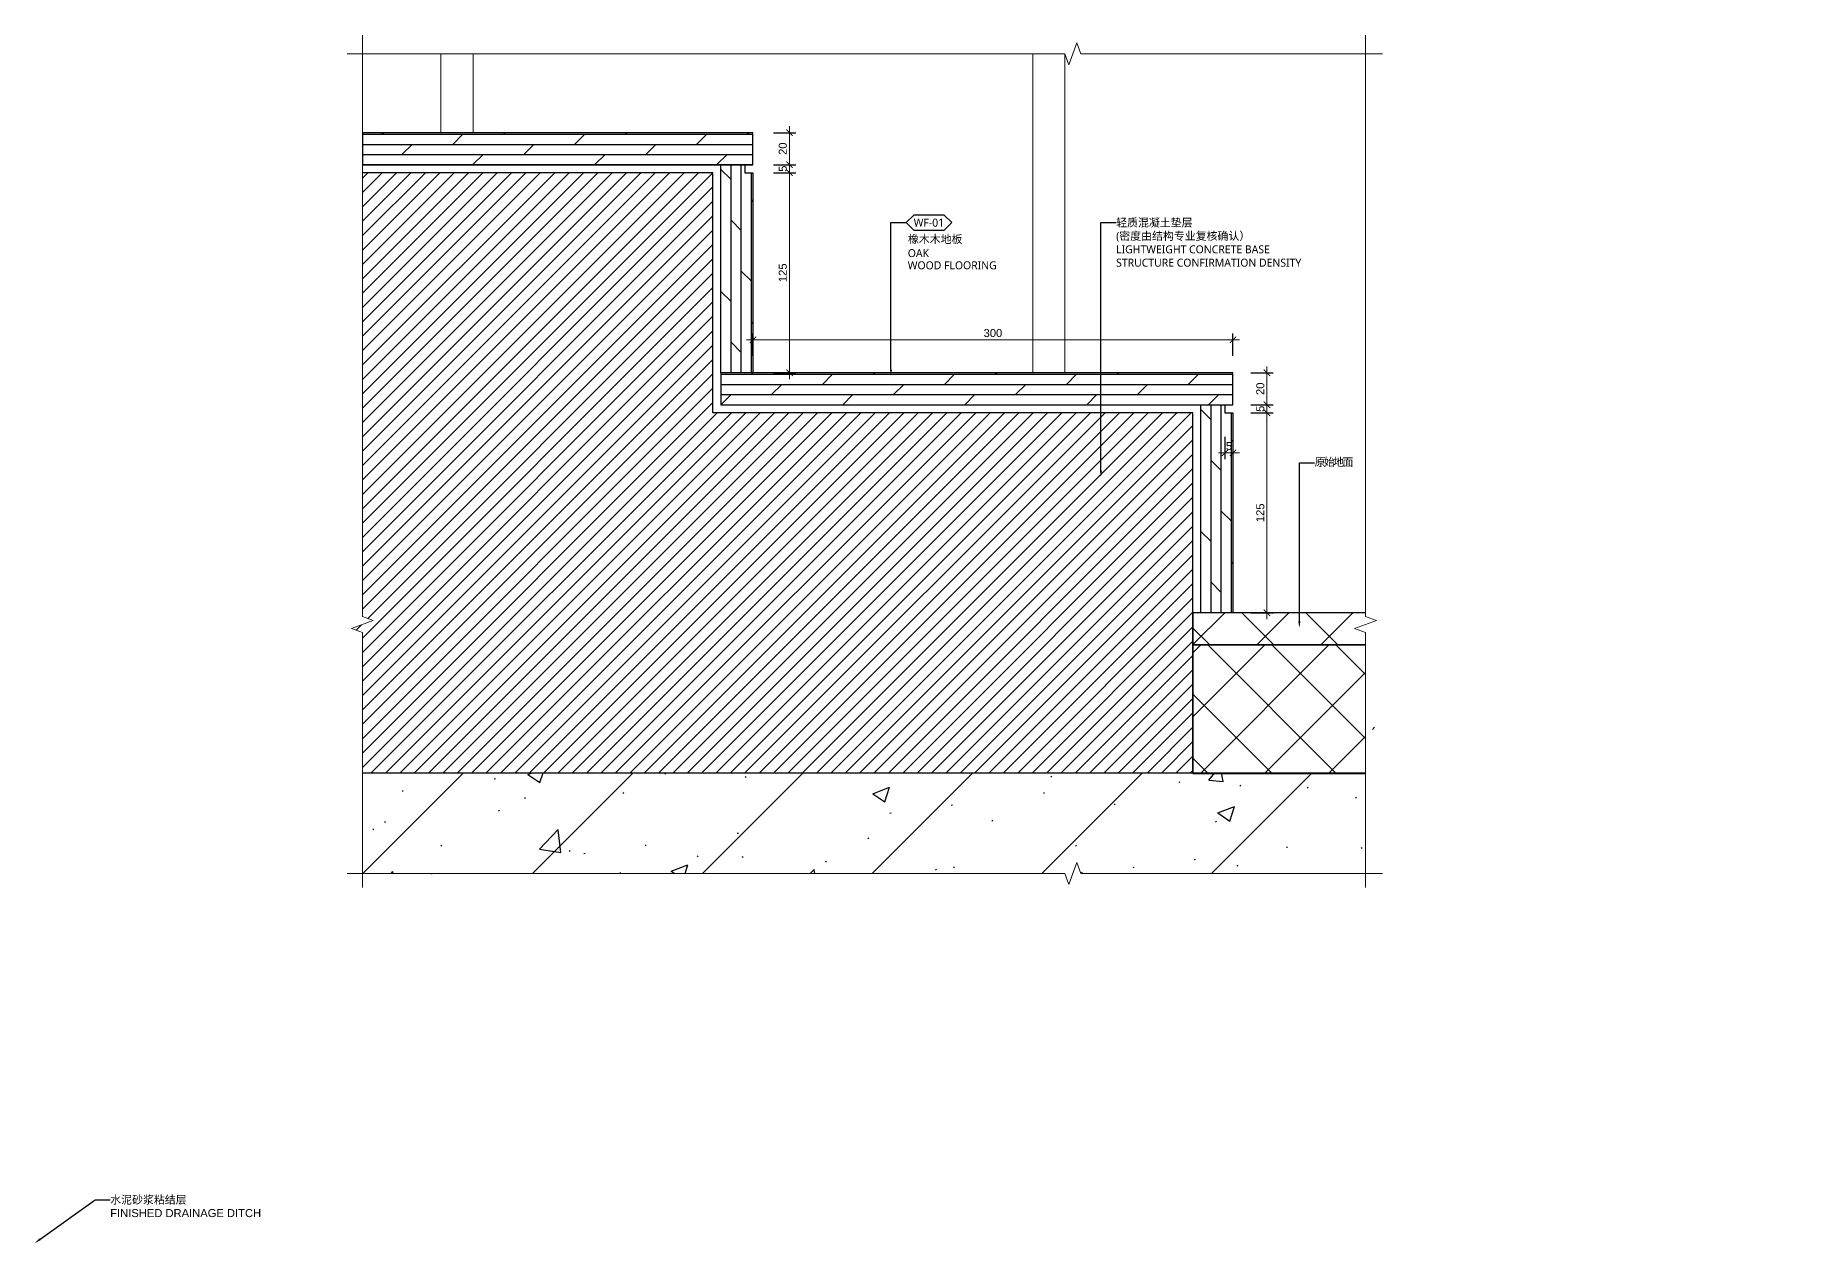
# Model space of a CAD drawing. Header units: millimetres. Extents: x 6321 to 48194, y 123 to 15211.
# Drawn here: x 45576 to 46670, y 9316 to 10071 of the extents above; entities that cross this region are included whole.
import ezdxf
from ezdxf import colors
from ezdxf.entities.mleader import LeaderData, LeaderLine
from ezdxf.enums import TextEntityAlignment as Align
from ezdxf.math import Vec2, Vec3

# ---------------------------------------------------------------- set-up
doc = ezdxf.new("R2010")
doc.units = ezdxf.units.MM
for name, color, linetype in [('0 @ 2', 7, 'Continuous'), ('I-DETL-LW01', 1, 'Continuous'), ('I-DETL-LW02', 2, 'Continuous'), ('IA10-16 Floor Detail$0$I-SECT-LW09', 9, 'Continuous'), ('WALL TYPE$0$G-ANNO-NOTE-CH', 7, 'Continuous'), ('WALL TYPE$0$I-SECT-LW03', 3, 'Continuous')]:
    doc.layers.add(name, color=color, linetype=linetype)
for name, color, linetype, lineweight in [('_ACM-A-ANNO-DIMS', 2, 'Continuous', 13), ('_ACM-A-DETL-PATT', 8, 'Continuous', 0), ('_ACM-A-DETL-THIN', 2, 'Continuous', 9)]:
    doc.layers.add(name, color=color, linetype=linetype, lineweight=lineweight)
doc.styles.add('Arial', font='ARIALUNI.ttf')
doc.styles.add('Arial_1', font='arial.ttf', dxfattribs={"height": 75})
doc.styles.add('WALL TYPE$0$Aecom Chinese', font='Microsoft YaHei.ttf')
doc.dimstyles.new('Aec-Arch-M-2', dxfattribs={"dimscale": 2, "dimtxt": 2.5, "dimasz": 2, "dimexe": 2, "dimexo": 2, "dimgap": 0.8, "dimtad": 1, "dimdec": 0, "dimrnd": 1, "dimzin": 3, "dimdsep": 46, "dimtxsty": 'Arial', "dimblk": 'WALL TYPE$0$_ArchTick', "dimcen": 2.5, "dimdle": 2, "dimclrd": 256, "dimclre": 256, "dimclrt": 256, "dimazin": 2, "dimtfac": 0.75, "dimtdec": 0, "dimtix": 1, "dimtmove": 2, "dimatfit": 2, "dimfxl": 5, "dimfxlon": 1, "dimtolj": 1, "dimtzin": 0, "dimlwd": -1, "dimarcsym": 0})

# ---------------------------------------------------------------- blocks, each defined once
blk = doc.blocks.new('WALL TYPE$0$_ArchTick')
at = {"color": 0, "linetype": 'ByBlock', "const_width": 0.15}
blk.add_lwpolyline([(-0.5, -0.5), (0.5, 0.5)], dxfattribs=at)
blk = doc.blocks.new('*D101')
at = {"layer": '_ACM-A-ANNO-DIMS', "ltscale": 2, "transparency": 16777216}
blk.add_line((46345.8, 9705.6), (46345.8, 9838.6), dxfattribs=at)
at = {"layer": '_ACM-A-ANNO-DIMS', "linetype": 'Continuous', "lineweight": -2, "ltscale": 2, "transparency": 16777216}
for p, q in [((46335.8, 9834.6), (46349.8, 9834.6)), ((46335.8, 9709.6), (46349.8, 9709.6))]:
    blk.add_line(p, q, dxfattribs=at)
at = {"layer": 'Defpoints', "color": 0, "linetype": 'Continuous', "ltscale": 2, "transparency": 16777216}
for p in [(46324.6, 9834.6), (46345.8, 9834.6), (46324.6, 9709.6)]:
    blk.add_point(p, dxfattribs=at)
at = {"layer": '_ACM-A-ANNO-DIMS', "linetype": 'Continuous', "ltscale": 2, "transparency": 16777216, "xscale": 4, "yscale": 4, "zscale": 4}
for p, rotation in [((46345.8, 9834.6), 90), ((46345.8, 9709.6), 270)]:
    blk.add_blockref('WALL TYPE$0$_ArchTick', p, dxfattribs=dict(at, rotation=rotation))
at = {"layer": '_ACM-A-ANNO-DIMS', "linetype": 'Continuous', "ltscale": 2, "transparency": 16777216, "insert": (46341.7, 9772.1), "char_height": 5, "attachment_point": 5, "rotation": 90, "style": 'Arial'}
blk.add_mtext('\\A1;125', dxfattribs=at)
blk = doc.blocks.new('*D102')
at = {"layer": '_ACM-A-ANNO-DIMS', "linetype": 'Continuous', "lineweight": -2, "ltscale": 2, "transparency": 16777216}
for p, q in [((46335.8, 9839.6), (46349.8, 9839.6)), ((46335.8, 9834.6), (46349.8, 9834.6))]:
    blk.add_line(p, q, dxfattribs=at)
at = {"layer": '_ACM-A-ANNO-DIMS', "ltscale": 2, "transparency": 16777216}
for p, q in [((46345.8, 9839.6), (46345.8, 9843.6)), ((46345.8, 9834.6), (46345.8, 9839.6)), ((46345.8, 9834.6), (46345.8, 9830.6))]:
    blk.add_line(p, q, dxfattribs=at)
at = {"layer": 'Defpoints', "color": 0, "linetype": 'Continuous', "ltscale": 2, "transparency": 16777216}
for p in [(46324.6, 9839.6), (46345.8, 9839.6), (46324.6, 9834.6)]:
    blk.add_point(p, dxfattribs=at)
at = {"layer": '_ACM-A-ANNO-DIMS', "linetype": 'Continuous', "ltscale": 2, "transparency": 16777216, "xscale": 4, "yscale": 4, "zscale": 4}
for p, rotation in [((46345.8, 9839.6), 270), ((46345.8, 9834.6), 90)]:
    blk.add_blockref('WALL TYPE$0$_ArchTick', p, dxfattribs=dict(at, rotation=rotation))
at = {"layer": '_ACM-A-ANNO-DIMS', "linetype": 'Continuous', "ltscale": 2, "transparency": 16777216, "insert": (46341.7, 9837.1), "char_height": 5, "attachment_point": 5, "rotation": 90, "style": 'Arial'}
blk.add_mtext('\\A1;5', dxfattribs=at)
blk = doc.blocks.new('*D103')
at = {"layer": '_ACM-A-ANNO-DIMS', "linetype": 'Continuous', "lineweight": -2, "ltscale": 2, "transparency": 16777216}
for p, q in [((46335.8, 9859.6), (46349.8, 9859.6)), ((46335.8, 9839.6), (46349.8, 9839.6))]:
    blk.add_line(p, q, dxfattribs=at)
at = {"layer": '_ACM-A-ANNO-DIMS', "ltscale": 2, "transparency": 16777216}
blk.add_line((46345.8, 9835.6), (46345.8, 9863.6), dxfattribs=at)
at = {"layer": 'Defpoints', "color": 0, "linetype": 'Continuous', "ltscale": 2, "transparency": 16777216}
for p in [(46324.6, 9859.6), (46345.8, 9859.6), (46324.6, 9839.6)]:
    blk.add_point(p, dxfattribs=at)
at = {"layer": '_ACM-A-ANNO-DIMS', "linetype": 'Continuous', "ltscale": 2, "transparency": 16777216, "xscale": 4, "yscale": 4, "zscale": 4}
for p, rotation in [((46345.8, 9859.6), 90), ((46345.8, 9839.6), 270)]:
    blk.add_blockref('WALL TYPE$0$_ArchTick', p, dxfattribs=dict(at, rotation=rotation))
at = {"layer": '_ACM-A-ANNO-DIMS', "linetype": 'Continuous', "ltscale": 2, "transparency": 16777216, "insert": (46341.7, 9849.6), "char_height": 5, "attachment_point": 5, "rotation": 90, "style": 'Arial'}
blk.add_mtext('\\A1;20', dxfattribs=at)
blk = doc.blocks.new('*D104')
at = {"layer": '_ACM-A-ANNO-DIMS', "linetype": 'Continuous', "lineweight": -2, "ltscale": 2, "transparency": 16777216}
for p, q in [((46024.6, 9870.2), (46024.6, 9884.2)), ((46324.6, 9870.2), (46324.6, 9884.2))]:
    blk.add_line(p, q, dxfattribs=at)
at = {"layer": '_ACM-A-ANNO-DIMS', "ltscale": 2, "transparency": 16777216}
blk.add_line((46328.6, 9880.2), (46020.6, 9880.2), dxfattribs=at)
at = {"layer": 'Defpoints', "color": 0, "linetype": 'Continuous', "ltscale": 2, "transparency": 16777216}
for p in [(46024.6, 9880.2), (46024.6, 9859.6), (46324.6, 9859.6)]:
    blk.add_point(p, dxfattribs=at)
at = {"layer": '_ACM-A-ANNO-DIMS', "linetype": 'Continuous', "ltscale": 2, "transparency": 16777216, "xscale": 4, "yscale": 4, "zscale": 4, "rotation": 180}
blk.add_blockref('WALL TYPE$0$_ArchTick', (46024.6, 9880.2), dxfattribs=at)
at = {"layer": '_ACM-A-ANNO-DIMS', "linetype": 'Continuous', "ltscale": 2, "transparency": 16777216, "xscale": 4, "yscale": 4, "zscale": 4}
blk.add_blockref('WALL TYPE$0$_ArchTick', (46324.6, 9880.2), dxfattribs=at)
at = {"layer": '_ACM-A-ANNO-DIMS', "linetype": 'Continuous', "ltscale": 2, "transparency": 16777216, "insert": (46174.6, 9884.4), "char_height": 5, "attachment_point": 5, "style": 'Arial'}
blk.add_mtext('\\A1;300', dxfattribs=at)
blk = doc.blocks.new('*D105')
at = {"layer": '_ACM-A-ANNO-DIMS', "linetype": 'Continuous', "lineweight": -2, "ltscale": 2, "transparency": 16777216}
for p, q in [((46037.5, 9984.6), (46051.5, 9984.6)), ((46037.5, 9859.6), (46051.5, 9859.6))]:
    blk.add_line(p, q, dxfattribs=at)
at = {"layer": '_ACM-A-ANNO-DIMS', "ltscale": 2, "transparency": 16777216}
blk.add_line((46047.5, 9855.6), (46047.5, 9988.6), dxfattribs=at)
at = {"layer": 'Defpoints', "color": 0, "linetype": 'Continuous', "ltscale": 2, "transparency": 16777216}
for p in [(46024.6, 9984.6), (46047.5, 9984.6), (46024.6, 9859.6)]:
    blk.add_point(p, dxfattribs=at)
at = {"layer": '_ACM-A-ANNO-DIMS', "linetype": 'Continuous', "ltscale": 2, "transparency": 16777216, "xscale": 4, "yscale": 4, "zscale": 4}
for p, rotation in [((46047.5, 9984.6), 90), ((46047.5, 9859.6), 270)]:
    blk.add_blockref('WALL TYPE$0$_ArchTick', p, dxfattribs=dict(at, rotation=rotation))
at = {"layer": '_ACM-A-ANNO-DIMS', "linetype": 'Continuous', "ltscale": 2, "transparency": 16777216, "insert": (46043.3, 9922.1), "char_height": 5, "attachment_point": 5, "rotation": 90, "style": 'Arial'}
blk.add_mtext('\\A1;125', dxfattribs=at)
blk = doc.blocks.new('*D106')
at = {"layer": '_ACM-A-ANNO-DIMS', "ltscale": 2, "transparency": 16777216}
for p, q in [((46047.5, 9989.6), (46047.5, 9993.6)), ((46047.5, 9984.6), (46047.5, 9989.6)), ((46047.5, 9984.6), (46047.5, 9980.6))]:
    blk.add_line(p, q, dxfattribs=at)
at = {"layer": '_ACM-A-ANNO-DIMS', "linetype": 'Continuous', "lineweight": -2, "ltscale": 2, "transparency": 16777216}
for p, q in [((46037.5, 9989.6), (46051.5, 9989.6)), ((46037.5, 9984.6), (46051.5, 9984.6))]:
    blk.add_line(p, q, dxfattribs=at)
at = {"layer": 'Defpoints', "color": 0, "linetype": 'Continuous', "ltscale": 2, "transparency": 16777216}
for p in [(46024.6, 9989.6), (46024.6, 9984.6), (46047.5, 9989.6)]:
    blk.add_point(p, dxfattribs=at)
at = {"layer": '_ACM-A-ANNO-DIMS', "linetype": 'Continuous', "ltscale": 2, "transparency": 16777216, "xscale": 4, "yscale": 4, "zscale": 4}
for p, rotation in [((46047.5, 9989.6), 270), ((46047.5, 9984.6), 90)]:
    blk.add_blockref('WALL TYPE$0$_ArchTick', p, dxfattribs=dict(at, rotation=rotation))
at = {"layer": '_ACM-A-ANNO-DIMS', "linetype": 'Continuous', "ltscale": 2, "transparency": 16777216, "insert": (46043.3, 9987.1), "char_height": 5, "attachment_point": 5, "rotation": 90, "style": 'Arial'}
blk.add_mtext('\\A1;5', dxfattribs=at)
blk = doc.blocks.new('*D107')
at = {"layer": '_ACM-A-ANNO-DIMS', "ltscale": 2, "transparency": 16777216}
blk.add_line((46047.5, 9985.6), (46047.5, 10013.6), dxfattribs=at)
at = {"layer": '_ACM-A-ANNO-DIMS', "linetype": 'Continuous', "lineweight": -2, "ltscale": 2, "transparency": 16777216}
for p, q in [((46037.5, 10009.6), (46051.5, 10009.6)), ((46037.5, 9989.6), (46051.5, 9989.6))]:
    blk.add_line(p, q, dxfattribs=at)
at = {"layer": 'Defpoints', "color": 0, "linetype": 'Continuous', "ltscale": 2, "transparency": 16777216}
for p in [(46024.6, 10009.6), (46047.5, 10009.6), (46024.6, 9989.6)]:
    blk.add_point(p, dxfattribs=at)
at = {"layer": '_ACM-A-ANNO-DIMS', "linetype": 'Continuous', "ltscale": 2, "transparency": 16777216, "xscale": 4, "yscale": 4, "zscale": 4}
for p, rotation in [((46047.5, 10009.6), 90), ((46047.5, 9989.6), 270)]:
    blk.add_blockref('WALL TYPE$0$_ArchTick', p, dxfattribs=dict(at, rotation=rotation))
at = {"layer": '_ACM-A-ANNO-DIMS', "linetype": 'Continuous', "ltscale": 2, "transparency": 16777216, "insert": (46043.3, 9999.6), "char_height": 5, "attachment_point": 5, "rotation": 90, "style": 'Arial'}
blk.add_mtext('\\A1;20', dxfattribs=at)
blk = doc.blocks.new('*D108')
at = {"layer": '_ACM-A-ANNO-DIMS', "lineweight": -2, "transparency": 16777216}
for p, q in [((46319.6, 9819.6), (46319.6, 9805.6)), ((46324.6, 9819.6), (46324.6, 9805.6))]:
    blk.add_line(p, q, dxfattribs=at)
at = {"layer": '_ACM-A-ANNO-DIMS', "transparency": 16777216}
for p, q in [((46319.6, 9809.6), (46315.6, 9809.6)), ((46324.6, 9809.6), (46319.6, 9809.6)), ((46324.6, 9809.6), (46328.6, 9809.6))]:
    blk.add_line(p, q, dxfattribs=at)
at = {"layer": 'Defpoints', "color": 0, "transparency": 16777216}
for p in [(46319.6, 9834.6), (46324.6, 9834.6), (46319.6, 9809.6)]:
    blk.add_point(p, dxfattribs=at)
at = {"layer": '_ACM-A-ANNO-DIMS', "transparency": 16777216, "xscale": 4, "yscale": 4, "zscale": 4}
blk.add_blockref('WALL TYPE$0$_ArchTick', (46319.6, 9809.6), dxfattribs=at)
at = {"layer": '_ACM-A-ANNO-DIMS', "transparency": 16777216, "xscale": 4, "yscale": 4, "zscale": 4, "rotation": 180}
blk.add_blockref('WALL TYPE$0$_ArchTick', (46324.6, 9809.6), dxfattribs=at)
at = {"layer": '_ACM-A-ANNO-DIMS', "transparency": 16777216, "insert": (46322.1, 9813.8), "char_height": 5, "attachment_point": 5, "style": 'Arial'}
blk.add_mtext('\\A1;5', dxfattribs=at)
blk = doc.blocks.new('WHA12202707')
at = {"transparency": 16777216}
for p, q in [((2.38, 2.38), (0, 0)), ((2.38, -2.38), (0, 0)), ((11.91, 2.38), (2.38, 2.38)), ((11.91, 2.38), (14.29, 0)), ((11.91, -2.38), (14.29, 0)), ((2.38, -2.38), (11.91, -2.38))]:
    blk.add_line(p, q, dxfattribs=at)
at = {"transparency": 16777216, "style": 'WALL TYPE$0$Aecom Chinese'}
blk.add_attdef('英文2', (0.49, -14.58), '', height=2.5, dxfattribs=at)
at = {"layer": 'WALL TYPE$0$G-ANNO-NOTE-CH', "transparency": 16777216, "style": 'WALL TYPE$0$Aecom Chinese'}
blk.add_attdef('编号', text='', height=2.5, dxfattribs=at).set_placement((7.1, 0), align=Align.MIDDLE)
for tag, p in [('中文', (0.54, -5.18)), ('英文', (0.49, -9.51))]:
    blk.add_attdef(tag, text='', height=2.5, dxfattribs=at).set_placement(p, align=Align.MIDDLE_LEFT)

msp = doc.modelspace()

# ---------------------------------------------------------------- hatches: boundary and pattern name
h = msp.add_hatch()
h.set_pattern_fill('0-钢筋混凝土001-DOM', color=250, scale=15, pattern_type=2)
h.set_pattern_definition([(45, (1818.7, 4616.8), (-53.03301, 53.03301), []), (50, (1818.7, 4616.8), (107.58903, -9.41282), [11.25, -123.75]), (355, (1818.7, 4616.8), (-20.8127, 112.82882), [9, -99]), (100.4514, (1827.67, 4616.01), (86.7764, 103.41593), [9.56103, -105.17132]), (46.1842, (1818.7, 4646.8), (160.08616, -24.82785), [16.875, -185.625]), (96.6356, (1832.04, 4644.73), (140.1994, 146.1177), [14.34154, -157.75695]), (351.1842, (1818.7, 4646.8), (140.1993, 146.1178), [13.5, -148.5]), (21, (1833.7, 4639.3), (89.53606, -60.39283), [11.25, -123.75]), (326, (1833.7, 4639.3), (36.4973, 108.7725), [9, -99]), (71.4514, (1841.16, 4634.27), (126.0334, 48.37957), [9.56103, -105.17132]), (37.5, (1818.702, 4616.8), (1.823978, 49.934078), [0.75, -97.8, 0.75, -100.5, 0.75, -99.375]), (7.5, (1818.7, 4616.8), (39.46043, 59.161757), [0.75, -57.3, 0.75, -95.55, 0.75, -37.875]), (327.5, (1785.252, 4616.8), (80.073365, -3.38323), [0.75, -37.5, 0.75, -117, 0.75, -155.25]), (317.5, (1770.25, 4616.8), (87.47793, 15.01575), [0.75, -48.75, 0.75, -77.7, 0.75, -110.25])])
h.paths.add_polyline_path([(46219.6, 9546.7), (46222.1, 9539.8), (46227.1, 9553.6), (46229.6, 9546.7), (46407.4, 9546.7), (46407.4, 9609.6), (45780.6, 9609.6), (45780.6, 9546.7)])
at = {"layer": '_ACM-A-DETL-PATT'}
h = msp.add_hatch(dxfattribs=at)
h.set_pattern_fill('ANSI31', color=256, scale=2)
h.set_pattern_definition([(45, (45759.2455, 9609.621), (-4.49013, 4.49013), [])])
h.paths.add_polyline_path([(46299.6, 9609.6), (46299.6, 9834.6), (45999.6, 9834.6), (45999.6, 9984.6), (45780.6, 9984.6), (45780.6, 9707.4), (45787.4, 9704.9), (45773.7, 9699.9), (45780.6, 9697.4), (45780.6, 9609.6)])
h = msp.add_hatch(dxfattribs=at)
h.set_pattern_fill('多孔材料', color=256, scale=10, pattern_type=2)
h.set_pattern_definition([(45, (114444.813, 6434.887), (-20.00002, 20.00002), []), (135, (114444.813, 6434.887), (-20.00002, -20.00002), [])])
h.paths.add_polyline_path([(46407.4, 9709.6), (46299.6, 9709.6), (46299.6, 9689.6), (46407.4, 9689.6)])
h = msp.add_hatch(dxfattribs=at)
h.set_pattern_fill('多孔材料', color=256, scale=10, pattern_type=2)
h.set_pattern_definition([(45, (70086.735, -1328.296), (-20.00002, 20.00002), []), (135, (70086.735, -1328.296), (-20.00002, -20.00002), [])])
h.paths.add_polyline_path([(46407.4, 9645.2), (46407.4, 9689.6), (46299.6, 9689.6), (46299.6, 9609.3), (46407.4, 9609.3), (46407.4, 9635.2), (46414.3, 9637.7), (46400.6, 9642.7)])
at = {"layer": 'IA10-16 Floor Detail$0$I-SECT-LW09'}
h = msp.add_hatch(dxfattribs=at)
h.set_pattern_fill('DOLMIT', color=8)
h.set_pattern_definition([(0, (45849.6875, 9989.621), (0, 6.35), []), (45, (45849.688, 9989.621), (-12.7, 12.7), [8.9803, -17.9605])])
h.paths.add_polyline_path([(46024.6, 9989.6), (46024.6, 10009.6), (45780.6, 10009.6), (45780.6, 9989.6)])
h = msp.add_hatch(dxfattribs=at)
h.set_pattern_fill('DOLMIT', color=8, angle=90)
h.set_pattern_definition([(90, (46004.5744, 9859.621), (-6.35, 4e-16), []), (135, (46004.574, 9859.621), (-12.7, -12.7), [8.9803, -17.9605])])
h.paths.add_polyline_path([(46024.6, 9984.6), (46019.6, 9984.6), (46019.6, 9989.6), (46004.6, 9989.6), (46004.6, 9859.6), (46024.6, 9859.6)])
h = msp.add_hatch(dxfattribs=at)
h.set_pattern_fill('DOLMIT', color=8)
h.set_pattern_definition([(0, (46004.5744, 9839.621), (0, 6.35), []), (45, (46004.574, 9839.621), (-12.7, 12.7), [8.9803, -17.9605])])
h.paths.add_polyline_path([(46004.6, 9859.6), (46004.6, 9839.6), (46324.6, 9839.6), (46324.6, 9859.6)])
h = msp.add_hatch(dxfattribs=at)
h.set_pattern_fill('DOLMIT', color=8, angle=90)
h.set_pattern_definition([(90, (46304.5744, 9709.621), (-6.35, 4e-16), []), (135, (46304.574, 9709.621), (-12.7, -12.7), [8.9803, -17.9605])])
h.paths.add_polyline_path([(46304.6, 9709.6), (46324.6, 9709.6), (46324.6, 9834.6), (46319.6, 9834.6), (46319.6, 9839.6), (46304.6, 9839.6)])

# ---------------------------------------------------------------- linework, layer by layer
at = {"color": 2, "linetype": 'ByBlock', "lineweight": -2}
msp.add_line((45613.6, 9342.8), (45623, 9342.8), dxfattribs=at)
msp.add_lwpolyline([(45579.3, 9318.2), (45613.6, 9342.8)], dxfattribs=at)
at = {"color": 2}
msp.add_solid([(45579.6, 9317.7), (45576, 9315.9), (45578.9, 9318.8)], dxfattribs=at)
at = {"layer": '_ACM-A-ANNO-DIMS', "linetype": 'Continuous', "ltscale": 2, "elevation": 3.6}
for points in [[(45780.6, 10070.6), (45780.6, 9707.4), (45787.4, 9704.9), (45773.7, 9699.9), (45780.6, 9697.4), (45780.6, 9537.9)], [(46407.4, 10070.6), (46407.4, 9707.4), (46414.3, 9704.9), (46400.6, 9699.9), (46407.4, 9697.4), (46407.4, 9537.9)], [(45771, 10058.8), (46219.6, 10058.8), (46222.1, 10051.9), (46227.1, 10065.7), (46229.6, 10058.8), (46418, 10058.8)]]:
    msp.add_lwpolyline(points, dxfattribs=at)
at = {"layer": '_ACM-A-ANNO-DIMS', "linetype": 'Continuous', "ltscale": 2}
msp.add_lwpolyline([(45771, 9546.7), (46219.6, 9546.7), (46222.1, 9539.8), (46227.1, 9553.6), (46229.6, 9546.7), (46418, 9546.7)], dxfattribs=at)
at = {"layer": '_ACM-A-DETL-THIN', "color": 8}
for points in [[(45829.6, 10058.8), (45829.6, 10009.6)], [(45849.7, 10058.8), (45849.7, 10009.6)], [(46199.5, 10058.8), (46199.5, 9859.6)], [(46219.6, 10058.8), (46219.6, 9859.6)]]:
    msp.add_lwpolyline(points, dxfattribs=at)
at = {"layer": 'I-DETL-LW01'}
msp.add_lwpolyline([(46299.6, 9609.6), (46299.6, 9834.6), (45999.6, 9834.6), (45999.6, 9984.6), (45780.6, 9984.6)], dxfattribs=at)
at = {"layer": 'I-DETL-LW02'}
for points in [[(46024.6, 10009.6), (45780.6, 10009.6), (45780.6, 9989.6), (46024.6, 9989.6)], [(46004.6, 9859.6), (46004.6, 9989.6), (46019.6, 9989.6), (46019.6, 9984.6), (46024.6, 9984.6), (46024.6, 9859.6)], [(46324.6, 9859.6), (46004.6, 9859.6), (46004.6, 9839.6), (46324.6, 9839.6)], [(46304.6, 9709.6), (46304.6, 9839.6), (46319.6, 9839.6), (46319.6, 9834.6), (46324.6, 9834.6), (46324.6, 9709.6)]]:
    msp.add_lwpolyline(points, close=True, dxfattribs=at)
for points in [[(46407.4, 9709.6), (46299.6, 9709.6), (46299.6, 9689.6), (46407.4, 9689.6)], [(46407.4, 9689.6), (46299.6, 9689.6), (46299.6, 9609.3), (46407.4, 9609.3)]]:
    msp.add_lwpolyline(points, dxfattribs=at)
at = {"layer": 'WALL TYPE$0$I-SECT-LW03'}
msp.add_lwpolyline([(45780.6, 9609.6), (46407.4, 9609.6)], dxfattribs=at)

# ---------------------------------------------------------------- texts
at = {"insert": (45623, 9345.4), "char_height": 5, "width": 147.307, "attachment_point": 1, "style": 'Arial_1'}
msp.add_mtext('{\\fSimHei|b0|i0|c134|p49;水泥砂浆粘结层\\P}FINISHED DRAINAGE DITCH', dxfattribs=at)

# ---------------------------------------------------------------- dimensions: what is measured, and where the dimension line sits
at = {"layer": '_ACM-A-ANNO-DIMS', "linetype": 'Continuous', "ltscale": 2}
for base, p1, p2, picture, middle in [((46047.5, 10009.6), (46024.6, 9989.6), (46024.6, 10009.6), '*D107', (46043.3, 9999.6)), ((46047.5, 9989.6), (46024.6, 9984.6), (46024.6, 9989.6), '*D106', (46043.3, 9987.1)), ((46047.5, 9984.6), (46024.6, 9859.6), (46024.6, 9984.6), '*D105', (46043.3, 9922.1)), ((46345.8, 9859.6), (46324.6, 9839.6), (46324.6, 9859.6), '*D103', (46341.7, 9849.6)), ((46345.8, 9839.6), (46324.6, 9834.6), (46324.6, 9839.6), '*D102', (46341.7, 9837.1)), ((46345.8, 9834.6), (46324.6, 9709.6), (46324.6, 9834.6), '*D101', (46341.7, 9772.1))]:
    dim = msp.add_linear_dim(base=base, p1=p1, p2=p2, angle=90, dimstyle='Aec-Arch-M-2', override={"dimrnd": 5}, dxfattribs=at)
    dim.commit()
    dim.dimension.update_dxf_attribs({"geometry": picture, "text_midpoint": middle})
dim = msp.add_linear_dim(base=(46024.6, 9880.2), p1=(46324.6, 9859.6), p2=(46024.6, 9859.6), dimstyle='Aec-Arch-M-2', override={"dimrnd": 5}, dxfattribs=at)
dim.commit()
dim.dimension.update_dxf_attribs({"geometry": '*D104', "text_midpoint": (46174.6, 9884.4)})
at = {"layer": '_ACM-A-ANNO-DIMS'}
dim = msp.add_linear_dim(base=(46319.6, 9809.6), p1=(46324.6, 9834.6), p2=(46319.6, 9834.6), dimstyle='Aec-Arch-M-2', override={"dimzin": 8}, dxfattribs=at)
dim.commit()
dim.dimension.update_dxf_attribs({"geometry": '*D108', "text_midpoint": (46322.1, 9813.8)})

# ---------------------------------------------------------------- leaders
at = {"layer": '0 @ 2'}
ml = msp.add_multileader_block('Standard', dxfattribs=at)
ml.set_content('WHA12202707', color=256, scale=2)
ml.set_attribute('编号', 'WF-01', width=0)
ml.set_attribute('中文', '橡木木地板', width=0)
ml.set_attribute('英文', 'OAK ', width=0)
ml.set_attribute('英文2', 'WOOD FLOORING', width=0)
ml.set_leader_properties(color=2)
ml.build(insert=Vec2(0, 0))
ml.multileader.update_dxf_attribs({"text_right_attachment_type": 6, "dogleg_length": 0.36, "scale": 2})
ctx = ml.context
ctx.base_point, ctx.scale, ctx.char_height, ctx.landing_gap_size, ctx.plane_origin = Vec3(46120.4, 9953.4), 2, 150, 0.18, Vec3(46110.9, 9613.2)
ctx.right_attachment = 6
notes = []
notes.append((ctx, [(0, (1, 1, 0), (46110.9, 9953.4), (1, 0), 9.48, [(5, [(46110.9, 9857.5)], 0, [])])]))
ctx.block.insert = Vec3(46120.4, 9953.4)
ml = msp.add_multileader_mtext('Standard', dxfattribs=at)
ml.set_content('{\\fMicrosoft YaHei|b0|i0|c134|p34;轻质混凝土垫层\\P(密度由结构专业复核确认）\\PLIGHTWEIGHT CONCRETE BASE\\PSTRUCTURE CONFIRMATION DENSITY}', color=256, style='Arial_1')
ml.set_leader_properties(color=2)
ml.build(insert=Vec2(0, 0))
ml.multileader.update_dxf_attribs({"text_left_attachment_type": 2, "dogleg_length": 4.74, "scale": 2})
ctx = ml.context
ctx.base_point, ctx.scale, ctx.char_height, ctx.landing_gap_size, ctx.plane_origin = Vec3(46251.6, 9953.4), 2, 5, 0.006, Vec3(46023, 11578.8)
ctx.right_attachment = 6
notes.append((ctx, [(0, (1, 1, 0), (46242.1, 9953.4), (1, 0), 9.48, [(1, [(46242.1, 9794.4)], 0, [])])]))
ctx.mtext.insert, ctx.mtext.width = Vec3(46251.6, 9955.9), 147.307
ml = msp.add_multileader_mtext('Standard', dxfattribs=at)
ml.set_content('\\pxsm1,ql,t0.75;{\\fSimHei|b0|i0|c134|p49;\\T0.85;原始地面}', color=256, style='Arial_1')
ml.set_leader_properties(color=2)
ml.build(insert=Vec2(0, 0))
ml.multileader.update_dxf_attribs({"text_left_attachment_type": 2, "dogleg_length": 4.74, "scale": 2})
ctx = ml.context
ctx.base_point, ctx.scale, ctx.char_height, ctx.landing_gap_size, ctx.plane_origin = Vec3(46375.6, 9803.4), 2, 5, 0.006, Vec3(46147, 11428.8)
ctx.right_attachment = 6
notes.append((ctx, [(0, (1, 1, 0), (46366.1, 9803.4), (1, 0), 9.48, [(1, [(46366.1, 9700.2)], 0, [])])]))
ctx.mtext.insert, ctx.mtext.width = Vec3(46375.6, 9806.3), 147.307
for ctx, leaders in notes:
    for number, flags, end, landing, length, lines in leaders:
        leader = LeaderData()
        leader.index, (leader.has_last_leader_line, leader.has_dogleg_vector, leader.attachment_direction) = number, flags
        leader.last_leader_point, leader.dogleg_vector, leader.dogleg_length = Vec3(end), Vec3(landing), length
        for number, points, colour, breaks in lines:
            line = LeaderLine()
            line.index, line.vertices, line.color, line.breaks = number, Vec3.list(points), colors.encode_raw_color(colour), breaks
            leader.lines.append(line)
        ctx.leaders.append(leader)

doc.saveas('drawing.dxf')
